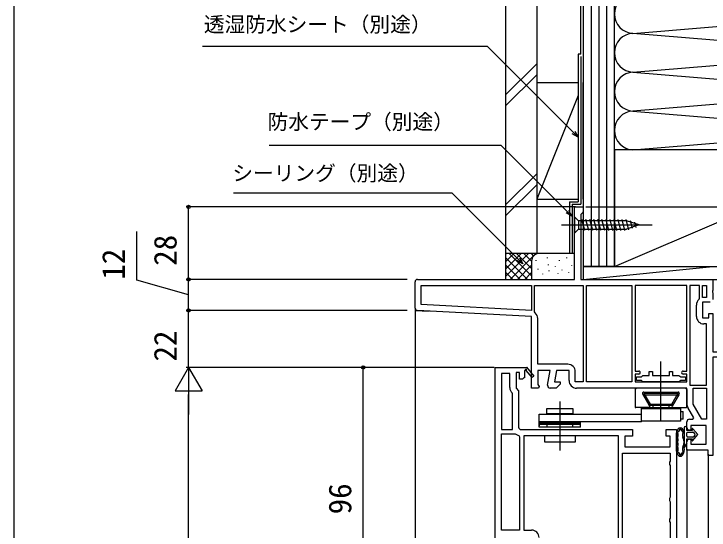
# Model space of a CAD drawing. Units: millimetres, scale not verified. Extents: x -525 to 525, y -783 to 777.
# Drawn here: x -525 to -256.4, y 342 to 541.4 of the extents above; entities that cross this region are included whole.
import ezdxf
from ezdxf.enums import TextEntityAlignment as Align

# ---------------------------------------------------------------- set-up
doc = ezdxf.new("R2010")
doc.units = ezdxf.units.MM
doc.header["$LTSCALE"] = 4
for name, color, linetype in [('0-2_YKK_11', 7, 'Continuous'), ('0-4_YKK_12', 2, 'Continuous'), ('0-5_YKK_13', 4, 'Continuous'), ('0-7_YKK_D', 6, 'Continuous'), ('0-8_YKK_ZWAK', 7, 'Continuous'), ('0-9_YSS_K', 3, 'Continuous'), ('0-A_YSS_KE', 3, 'Continuous')]:
    doc.layers.add(name, color=color, linetype=linetype)
doc.styles.add('ＭＳ ゴシック', font='')
doc.styles.get('ＭＳ ゴシック').set_extended_font_data('MS Gothic')

msp = doc.modelspace()

# ---------------------------------------------------------------- linework, layer by layer
at = {"layer": '0-2_YKK_11'}
for p, q in [((-370, 427.8), (-370, 437.851)), ((-261.3, 424.551), (-261.3, 428.951)), ((-370, 426.851), (-364.614, 426.569)), ((-266.4, 403.451), (-265, 403.451)), ((-285, 396.351), (-284.5, 396.851)), ((-265.5, 396.851), (-265, 396.351)), ((-265, 396.351), (-265, 390.824)), ((-265, 381.651), (-265, 383.851))]:
    msp.add_line(p, q, dxfattribs=at)
for points in [[(-369, 438.851), (-308.4, 438.851), (-308.4, 466.851), (-305, 466.851), (-305, 464.951), (-305.5, 464.451), (-306, 463.951), (-306, 438.851), (-255, 438.851), (-255, 434.609), (-255.12, 434.426), (-255.12, 433.876), (-255, 433.693), (-255, 431.051)], [(-323.624, 425.927), (-323.8, 426.308), (-323.8, 436.451), (-305, 436.451)], [(-305, 436.451), (-305, 399.251), (-308.1, 399.251), (-308.1, 403.151)], [(-265, 403.451), (-265, 436.451), (-285, 436.451), (-285, 403.451), (-283.6, 403.451)], [(-263.8, 436.451), (-263.8, 398.051), (-257.4, 398.051), (-257.4, 421.651), (-258.4, 421.651)], [(-260.278, 431.161), (-260.1, 431.543), (-260.1, 436.451), (-263.8, 436.451)], [(-256, 430.051), (-258.9, 430.051), (-258.9, 424.051), (-256.5, 424.051), (-256.5, 425.651), (-255, 425.651), (-255, 410.851), (-242.092, 410.851), (-241.796, 411.101), (-241.5, 411.351), (-240, 411.351), (-240, 408.851), (-255, 408.851), (-255, 370.851), (-256.8, 370.851), (-256.8, 372.851), (-265, 372.851), (-265, 376.151)], [(-318.785, 398.025), (-317.793, 403.651), (-322.6, 403.651), (-322.6, 398.294), (-322.058, 397.427), (-322.377, 396.851), (-325, 396.851), (-325, 424.493), (-369.052, 426.801)], [(-311, 406.051), (-322.6, 406.051), (-322.6, 423.716)], [(-339, 332.85), (-339, 404.85), (-327.134, 404.85), (-327, 404.928), (-324.095, 401.509), (-324.705, 400.991), (-327.016, 403.711)], [(-327.394, 403.776), (-327.7, 403.6), (-327.7, 400.85), (-328, 400.85), (-328.5, 400.35), (-329.6, 400.35), (-329.6, 402.85), (-331, 402.85), (-331, 396.85), (-330, 395.85), (-330, 381.85)], [(-310.5, 399.751), (-310.5, 403.651), (-315.356, 403.651), (-316.132, 399.251), (-314, 399.251), (-314, 398.351), (-315.5, 396.851), (-317.8, 396.851)], [(-336.6, 402.45), (-336.6, 380.85), (-332.4, 380.85), (-332.4, 394.649), (-332.547, 395.003)], [(-333.4, 397.057), (-333.4, 402.45), (-336.6, 402.45)], [(-283.6, 402.251), (-285, 402.251), (-285, 399.251), (-265, 399.251), (-265, 402.251), (-266.4, 402.251)], [(-265, 390.824), (-265, 396.851), (-307.6, 396.851)], [(-264, 384.851), (-262.655, 384.851), (-262.327, 385.418), (-264.611, 389.374)], [(-264, 377.151), (-263.5, 377.151), (-263.5, 375.251), (-257.5, 375.251), (-257.5, 382.451), (-263.5, 382.451), (-263.5, 380.651), (-264, 380.651)], [(-336.6, 342.05), (-336.6, 379.25), (-331.367, 379.25), (-331.064, 379.148)], [(-329, 380.85), (-286, 380.85), (-286, 378.35), (-289, 378.35), (-289, 374.15), (-271.4, 374.15), (-271.4, 378.35), (-273, 378.35), (-273, 380.85), (-269, 380.85), (-269, 309.85)], [(-329.959, 378.588), (-329.6, 378.108), (-329.6, 342.05), (-336.6, 342.05)], [(-291.4, 335.25), (-291.4, 378.45), (-328, 378.45), (-328, 342.05), (-325, 342.05)], [(-289.8, 335.25), (-289.8, 371.75), (-271.4, 371.75), (-271.4, 368.716), (-271.65, 368.283), (-271.65, 367.417), (-271.4, 366.984), (-271.4, 354.716), (-271.65, 354.283), (-271.65, 353.417), (-271.4, 352.984), (-271.4, 346.716), (-271.65, 346.283), (-271.65, 345.417), (-271.4, 344.984), (-271.4, 334.45), (-277.309, 334.45), (-277.631, 334.568)]]:
    msp.add_lwpolyline(points, dxfattribs=at)
for points in [[(-325, 426.896), (-367.6, 429.128), (-367.6, 436.451), (-325, 436.451)], [(-303.8, 399.251), (-303.8, 436.451), (-286.2, 436.451), (-286.2, 399.251)], [(-258.9, 431.851), (-258.9, 436.451), (-257.4, 436.451), (-257.4, 431.851)], [(-268.042, 399.251), (-281.958, 399.251), (-282.254, 399.501), (-282.55, 399.751), (-284.5, 399.751), (-284.5, 401.251), (-282.55, 401.251), (-282.254, 401.501), (-281.958, 401.751), (-279.5, 401.751), (-279.5, 403.251), (-278.3, 403.251), (-278.3, 401.751), (-271.7, 401.751), (-271.7, 403.251), (-270.5, 403.251), (-270.5, 401.751), (-268.042, 401.751), (-267.746, 401.501), (-267.45, 401.251), (-265.5, 401.251), (-265.5, 399.751), (-267.45, 399.751), (-267.746, 399.501)], [(-257.4, 396.851), (-257.4, 384.851), (-259.229, 384.851), (-262.6, 390.69), (-262.6, 396.851)]]:
    msp.add_lwpolyline(points, close=True, dxfattribs=at)
for centre, radius, start, end in [((-369, 437.851), 1, 90.00001, 179.99999), ((-258.4, 428.951), 2.9, 130.36099, 179.99999), ((-369, 427.8), 1, 180, 266.99997), ((-325.5, 423.716), 2.9, 359.99999, 49.67978), ((-258.4, 424.551), 2.9, 180.00001, 269.99999), ((-311, 403.151), 2.9, 0.00001, 89.99999), ((-327.178, 403.901), 0.25, 310.35704, 210.00003), ((-283.6, 402.851), 0.6, 269.99999, 90.00001), ((-266.4, 402.851), 0.6, 89.99999, 270.00001), ((-317.8, 397.851), 1, 170.00002, 270), ((-307.6, 399.751), 2.9, 180.00001, 269.99999), ((-330.5, 397.057), 2.9, 180.00001, 225.09912), ((-262.1, 390.824), 2.9, 179.99998, 209.99999), ((-264, 383.851), 1, 90.00001, 179.99999), ((-329, 381.85), 1, 180.00001, 269.99999), ((-264, 381.651), 1, 180.00001, 269.99999), ((-329, 381.85), 3.4, 232.62992, 253.6173), ((-264, 376.151), 1, 90.00001, 179.99999), ((-325, 339.15), 2.9, 0.00001, 89.99999)]:
    msp.add_arc(centre, radius, start, end, dxfattribs=at)
at = {"layer": '0-4_YKK_12'}
for p, q in [((-370, 427.8), (-370, 204.351)), ((-275, 384.391), (-275, 407.11)), ((-314.05, 391.733), (-314.05, 372.806)), ((-265, 373.351), (-264.997, 204.351)), ((-256.8, 371.351), (-256.8, 204.351))]:
    msp.add_line(p, q, dxfattribs=at)
at = {"layer": '0-5_YKK_13'}
for p, q in [((-308.4, 462.951), (-308.4, 456.751)), ((-308.4, 462.951), (-306.85, 461.401)), ((-313.4, 459.851), (-278.4, 459.851)), ((-288.316, 461.401), (-306.85, 461.401)), ((-306.85, 461.401), (-306.85, 458.301)), ((-304.424, 457.751), (-305.549, 461.951)), ((-302.871, 457.751), (-303.996, 461.951)), ((-301.318, 457.751), (-302.443, 461.951)), ((-299.765, 457.751), (-300.89, 461.951)), ((-298.212, 457.751), (-299.337, 461.951)), ((-296.659, 457.751), (-297.784, 461.951)), ((-295.106, 457.751), (-296.232, 461.951)), ((-293.553, 457.751), (-294.679, 461.951)), ((-292, 457.751), (-293.126, 461.951)), ((-290.447, 457.751), (-291.573, 461.951)), ((-288.894, 457.751), (-290.02, 461.951)), ((-287.411, 458.01), (-288.467, 461.951)), ((-283.4, 459.851), (-288.316, 461.401)), ((-283.4, 459.851), (-288.316, 458.301)), ((-285.979, 458.461), (-286.792, 461.497)), ((-284.547, 458.913), (-285.096, 460.963)), ((-308.4, 456.751), (-306.85, 458.301)), ((-306.85, 458.301), (-288.316, 458.301)), ((-285, 396.351), (-285, 389.651)), ((-281.634, 395.351), (-268.366, 395.351)), ((-265, 389.651), (-265, 396.351)), ((-282.067, 394.601), (-279.296, 389.801)), ((-281.865, 394.251), (-281.576, 394.751)), ((-281.865, 394.251), (-268.135, 394.251)), ((-281.865, 394.251), (-279.498, 390.151)), ((-281.576, 394.751), (-279.209, 390.651)), ((-268.424, 394.751), (-281.576, 394.751)), ((-270.791, 390.651), (-268.424, 394.751)), ((-267.933, 394.601), (-270.704, 389.801)), ((-268.135, 394.251), (-270.502, 390.151)), ((-268.135, 394.251), (-268.424, 394.751)), ((-279.209, 390.651), (-279.498, 390.151)), ((-270.502, 390.151), (-279.498, 390.151)), ((-279.209, 390.651), (-270.791, 390.651)), ((-278, 389.451), (-278, 390.151)), ((-272, 390.151), (-272, 389.451)), ((-270.791, 390.651), (-270.502, 390.151)), ((-322.05, 386.851), (-282.5, 386.851)), ((-319.05, 388.951), (-309.05, 388.951)), ((-319.05, 386.951), (-319.05, 388.951)), ((-309.05, 386.951), (-319.05, 386.951)), ((-318.05, 386.951), (-318.05, 386.851)), ((-310.05, 386.951), (-310.05, 386.851)), ((-309.05, 388.951), (-309.05, 386.951)), ((-279.556, 389.351), (-284.7, 389.351)), ((-282.5, 383.851), (-282.5, 389.351)), ((-267.5, 388.851), (-282.5, 388.851)), ((-270.445, 389.351), (-265.3, 389.351)), ((-267.5, 387.851), (-266.36, 387.851)), ((-266.36, 384.851), (-266.36, 387.851)), ((-266.36, 384.851), (-267.401, 384.851)), ((-282.5, 383.851), (-322.05, 383.851)), ((-322.05, 383.651), (-306.05, 383.651)), ((-322.05, 383.351), (-306.05, 383.351)), ((-319.05, 383.651), (-319.05, 381.851)), ((-309.05, 381.851), (-309.05, 383.651)), ((-306.05, 381.851), (-306.05, 383.851)), ((-266, 381.552), (-266, 374.002)), ((-265, 380.551), (-265, 381.551)), ((-269, 372.56), (-269, 379.542)), ((-268.4, 378.26), (-268.4, 379.263)), ((-263, 380.551), (-265, 380.551)), ((-265, 378.251), (-265, 379.551)), ((-264.7, 379.851), (-262.7, 379.851)), ((-263, 381.049), (-263, 380.551)), ((-260.7, 378.901), (-262.644, 381.18)), ((-262.644, 376.622), (-260.7, 378.901)), ((-262.472, 379.746), (-261.918, 379.096)), ((-268.4, 376.58), (-268.4, 377.202)), ((-265, 377.251), (-263, 377.251)), ((-265, 375.451), (-265, 377.251)), ((-262.7, 377.951), (-264.7, 377.951)), ((-263, 377.251), (-263, 376.753)), ((-261.918, 378.706), (-262.472, 378.056)), ((-268.4, 374.9), (-268.4, 375.522)), ((-268.4, 372.839), (-268.4, 373.842))]:
    msp.add_line(p, q, dxfattribs=at)
for points in [[(-306.05, 381.851), (-322.05, 381.851), (-322.05, 386.851)], [(-282.5, 389.351), (-267.5, 389.351), (-267.5, 384.151), (-282.5, 384.151)], [(-306.05, 382.351), (-306.05, 382.851), (-322.05, 382.851), (-322.05, 382.351)], [(-266, 374.002), (-265, 375.451), (-266, 374.002)]]:
    msp.add_lwpolyline(points, dxfattribs=at)
msp.add_lwpolyline([(-320.05, 376.15), (-308.05, 376.15), (-308.05, 378.45), (-320.05, 378.45)], close=True, dxfattribs=at)
for centre, radius, start, end in [((-284.5, 396.351), 0.5, 90, 180), ((-281.634, 394.851), 0.5, 90, 210), ((-268.366, 394.851), 0.5, 330, 90), ((-265.5, 396.351), 0.5, 0, 90), ((-284.7, 389.651), 0.3, 180, 270), ((-279.556, 389.651), 0.3, 270, 30), ((-270.445, 389.651), 0.3, 150, 270), ((-265.3, 389.651), 0.3, 270, 0), ((-267.5, 380.552), 1, 37.38277, 142.61723), ((-265.5, 381.552), 0.5, 0.11462, 179.88538), ((-265.5, 381.551), 0.5, 0.00002, 0.11467), ((-268.4, 379.542), 0.6, 167.56012, 180), ((-265.275, 378.852), 3.8, 142.61723, 167.56012), ((-268.352, 379.732), 0.2, 107.41595, 215.89399), ((-269, 379.263), 0.6, 0, 35.89399), ((-268.502, 380.209), 0.3, 287.41595, 337.1967), ((-265.275, 378.852), 3.2, 141.12634, 157.1967), ((-268, 381.049), 0.3, 321.12634, 0.38612), ((-267.5, 381.052), 0.2, 359.61393, 180.38612), ((-267, 381.049), 0.3, 179.61393, 218.87367), ((-269.725, 378.852), 3.2, 22.8033, 38.87367), ((-266.498, 380.209), 0.3, 202.8033, 252.58405), ((-269.725, 378.852), 3.8, 11.41207, 37.38277), ((-266.648, 379.732), 0.2, 319.31808, 72.58405), ((-269.725, 378.852), 3.2, 348.58793, 9.09882), ((-266.269, 379.406), 0.3, 139.31808, 189.09882), ((-264.7, 379.551), 0.3, 90, 180), ((-262.798, 381.049), 0.202, 40.46381, 180), ((-262.7, 379.551), 0.3, 40.46381, 90), ((-262.146, 378.901), 0.3, 319.53619, 40.46381), ((-268.4, 377.731), 0.2, 138.59038, 221.40962), ((-268.4, 376.051), 0.2, 138.59038, 221.40962), ((-269, 378.26), 0.6, 318.59038, 0), ((-269, 377.202), 0.6, 0, 41.40962), ((-269, 376.58), 0.6, 318.59038, 0), ((-266, 378.1), 0.6, 168.58793, 212.63687), ((-269.2, 376.051), 3.2, 327.36313, 32.63687), ((-264.7, 378.251), 0.3, 180, 270), ((-262.798, 376.753), 0.202, 180.00003, 319.53622), ((-262.7, 378.251), 0.3, 270, 319.53619), ((-268.4, 374.371), 0.2, 138.59038, 221.40962), ((-269, 375.522), 0.6, 0, 41.40962), ((-269, 374.9), 0.6, 318.59038, 0), ((-269, 373.842), 0.6, 0, 41.40962), ((-269.725, 373.25), 3.8, 322.61723, 11.41207), ((-266, 374.002), 0.6, 147.36313, 191.41207), ((-269.725, 373.25), 3.2, 350.90118, 11.41207), ((-268.4, 372.56), 0.6, 180, 192.43989), ((-265.275, 373.25), 3.8, 192.43989, 217.38277), ((-268.352, 372.37), 0.2, 144.106, 252.58405), ((-269, 372.839), 0.6, 324.106, 0), ((-268.502, 371.893), 0.3, 22.8033, 72.58405), ((-267.5, 371.55), 1, 217.38277, 322.61723), ((-265.275, 373.25), 3.2, 202.8033, 218.87367), ((-268, 371.053), 0.3, 359.61392, 38.87367), ((-267.5, 371.05), 0.2, 179.61392, 0.38608), ((-267, 371.053), 0.3, 141.12633, 180.38608), ((-269.725, 373.25), 3.2, 321.12633, 337.1967), ((-266.498, 371.893), 0.3, 107.41595, 157.1967), ((-266.648, 372.37), 0.2, 287.41595, 40.68193), ((-266.269, 372.696), 0.3, 170.90118, 220.68193)]:
    msp.add_arc(centre, radius, start, end, dxfattribs=at)
at = {"layer": '0-7_YKK_D'}
for p, q in [((-308, 466.851), (-458.5, 466.851)), ((-457.5, 438.851), (-457.5, 466.851)), ((-304, 466.851), (-0.5, 466.851)), ((-373, 438.851), (-458.5, 438.851)), ((-373, 438.851), (-458.5, 438.851)), ((-457.5, 426.851), (-457.5, 438.851)), ((-277.5, 438.851), (-0.5, 438.851)), ((-373, 426.851), (-458.5, 426.851)), ((-373, 426.851), (-458.5, 426.851)), ((-457.5, 404.85), (-457.5, 426.851)), ((-457.5, 404.85), (-462.75, 395.757)), ((-339.5, 404.85), (-458.5, 404.85)), ((-339.5, 404.85), (-458.5, 404.85)), ((-457.5, 404.85), (-452.25, 395.757)), ((-457.5, 404.85), (-457.5, 386.664)), ((-339.5, 404.85), (-391, 404.85)), ((-390, 308.851), (-390, 404.85)), ((-462.75, 395.757), (-452.25, 395.757)), ((-457.5, 13.351), (-457.5, 394.35))]:
    msp.add_line(p, q, dxfattribs=at)
for points in [[(-307, 493.779), (-308.803, 495.582), (-342.048, 528.827), (-452.119, 528.827)], [(-308.32, 496.065), (-307, 493.779), (-309.286, 495.099)], [(-309.4, 463.248), (-311.203, 465.051), (-336.707, 490.555), (-426.38, 490.555)], [(-328.353, 444.867), (-330.157, 446.67), (-355.661, 472.174), (-440.167, 472.174)], [(-310.72, 465.534), (-309.4, 463.248), (-311.686, 464.568)], [(-457.5, 432.851), (-477.5, 438.566), (-477.5, 457.293)], [(-329.673, 447.153), (-328.353, 444.867), (-330.64, 446.187)]]:
    msp.add_lwpolyline(points, dxfattribs=at)
for centre in [(-457.5, 466.851), (-457.5, 438.851), (-457.5, 438.851), (-457.5, 426.851), (-457.5, 426.851), (-390, 404.85)]:
    msp.add_circle(centre, 0.637, dxfattribs=at)
at = {"layer": '0-8_YKK_ZWAK'}
msp.add_line((-525, 747.4), (-525, -782.6), dxfattribs=at)
at = {"layer": '0-9_YSS_K'}
for p, q in [((-305, 586.4), (-305, 443.851)), ((-302, 586.4), (-302, 443.851)), ((-299, 586.4), (-299, 443.851)), ((-296, 586.4), (-296, 443.851)), ((-293, 488.851), (-293, 586.4)), ((-293, 443.851), (-293, 586.4)), ((-335, 510.062), (-323, 522.062)), ((-285.881, 518.851), (-195.119, 511.351)), ((-335, 505.819), (-323, 517.819)), ((-323, 514.851), (-307, 514.851)), ((-323, 514.851), (-323, 469.851)), ((-305, 469.851), (-305, 514.851)), ((-195.119, 511.351), (-285.881, 503.851)), ((-307, 509.851), (-323, 469.851)), ((-285.881, 503.851), (-195.119, 496.351)), ((-285.806, 488.857), (-195.119, 496.351)), ((-293, 443.851), (-188, 488.851)), ((-323, 479.636), (-335, 467.636)), ((-335, 463.393), (-323, 475.393)), ((-323, 469.851), (-307, 469.851)), ((-335, 448.851), (-335, 438.851)), ((-322, 448.851), (-335, 448.851)), ((-335, 439.993), (-326.142, 448.851)), ((-335, 442.821), (-328.971, 448.851)), ((-335, 445.65), (-331.799, 448.851)), ((-335, 448.478), (-334.627, 448.851)), ((-333.686, 448.851), (-325, 440.165)), ((-333.314, 438.851), (-323.314, 448.851)), ((-330.858, 448.851), (-325, 442.993)), ((-328.029, 448.851), (-325, 445.821)), ((-325.201, 448.851), (-324.219, 447.869)), ((-322.373, 448.851), (-322.352, 448.83)), ((-308.4, 448.851), (-322, 448.851)), ((-335, 447.336), (-326.515, 438.851)), ((-323.172, 446.046), (-323.172, 446.246)), ((-318.833, 447.047), (-318.833, 447.247)), ((-314.159, 446.046), (-314.159, 446.246)), ((-311.318, 447.047), (-311.318, 447.247)), ((-335, 444.508), (-329.343, 438.851)), ((-330.485, 438.851), (-325, 444.336)), ((-325, 445.851), (-325, 438.851)), ((-318.499, 444.377), (-318.499, 444.577)), ((-315.706, 443.774), (-315.706, 443.974)), ((-309.486, 444.043), (-309.486, 444.243)), ((-293, 443.851), (-305, 443.851)), ((-305, 443.851), (-305, 438.851)), ((-305, 443.851), (-255, 443.851)), ((-305, 438.851), (-255, 443.851)), ((-335, 441.679), (-332.172, 438.851)), ((-327.657, 438.851), (-324.982, 441.525)), ((-322.505, 442.708), (-322.505, 442.908)), ((-320.674, 440.852), (-320.674, 441.052)), ((-318.165, 442.04), (-318.165, 442.24)), ((-314.745, 441.067), (-314.745, 441.267)), ((-313.158, 442.374), (-313.158, 442.574)), ((-310.651, 441.371), (-310.651, 441.571)), ((-305, 438.851), (-255, 438.851))]:
    msp.add_line(p, q, dxfattribs=at)
msp.add_lwpolyline([(-285.881, 518.851), (-195.119, 526.351), (-285.881, 533.851), (-195.119, 541.351), (-285.881, 548.851)], dxfattribs=at)
for centre, radius, start, end in [((-285.5, 541.351), 7.5, 92.33592, 267.66384), ((-285.5, 526.351), 7.5, 92.33569, 267.66384), ((-285.5, 511.351), 7.5, 92.33569, 267.66384), ((-285.5, 496.351), 7.5, 92.33569, 267.66384), ((-322, 445.851), 3, 90, 180)]:
    msp.add_arc(centre, radius, start, end, dxfattribs=at)
at = {"layer": '0-A_YSS_KE'}
for p, q in [((-335, 586.4), (-335, 448.851)), ((-323, 586.4), (-323, 448.851)), ((-306, 525.851), (-306, 586.4)), ((-307, 525.851), (-307, 468.851)), ((-306, 525.851), (-307, 525.851)), ((-306, 524.851), (-306, 467.851)), ((-310.35, 468.851), (-310.35, 448.851)), ((-310.328, 468.851), (-306.978, 468.851)), ((-309.35, 467.851), (-306, 467.851)), ((-309.35, 467.851), (-309.35, 448.851)), ((-323, 448.851), (-335, 448.851))]:
    msp.add_line(p, q, dxfattribs=at)
msp.add_lwpolyline([(-188, 443.851), (-188, 488.851), (-293, 488.851), (-293, 443.851)], close=True, dxfattribs=at)

# ---------------------------------------------------------------- texts
at = {"layer": '0-7_YKK_D', "style": 'ＭＳ ゴシック'}
for s, p in [('透湿防水シート（別途）', (-451.62, 532.623)), ('防水テープ（別途）', (-427.003, 495.017)), ('シーリング（別途）', (-440.611, 475.178))]:
    msp.add_text(s, height=5.865, dxfattribs=at).set_placement(p, align=Align.BOTTOM_LEFT)
for s, p in [('28', (-459.5, 444.09)), ('12', (-479.5, 438.725)), ('22', (-459.5, 407.123)), ('96', (-392, 348.123))]:
    msp.add_text(s, height=8.798, rotation=90, dxfattribs=at).set_placement(p, align=Align.BOTTOM_LEFT)

doc.saveas('drawing.dxf')
